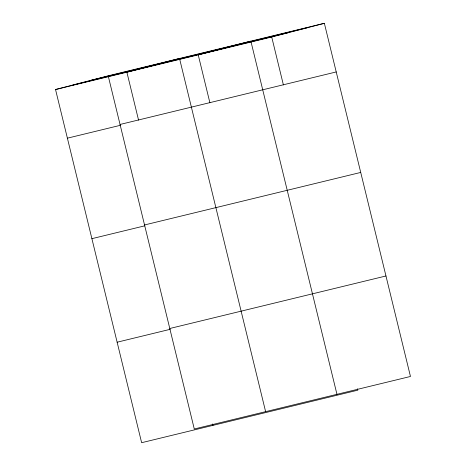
<?xml version="1.0" encoding="UTF-8"?>
<svg xmlns="http://www.w3.org/2000/svg" width="466" height="466" viewBox="0 0 466 466"><rect width="100%" height="100%" fill="white"/><g stroke="black" fill="none" stroke-linecap="round" stroke-linejoin="round"><path stroke-width="0.7" d="M357.469 388.772L357.812 390.182L141.635 442.7L55.536 89.53L108.188 75.818L324.365 23.3L410.464 376.47L194.281 428.994L108.188 75.818M55.536 89.53L271.719 37.006L324.365 23.3M90.812 80.344L306.995 27.826M72.912 85.004L289.095 32.486M120.047 124.463L336.225 71.945M67.395 138.175L120.374 125.307M144.542 224.962L360.725 172.437M91.895 238.668L144.868 225.8M169.781 328.495L385.965 275.977M117.135 342.207L170.107 329.334M271.719 37.006L283.404 84.952M336.959 394.329L250.865 41.159L198.219 54.866L209.904 102.805M265.62 411.659L179.526 58.489L126.88 72.195L138.565 120.141M212.63 423.961L212.974 425.371"/></g></svg>
